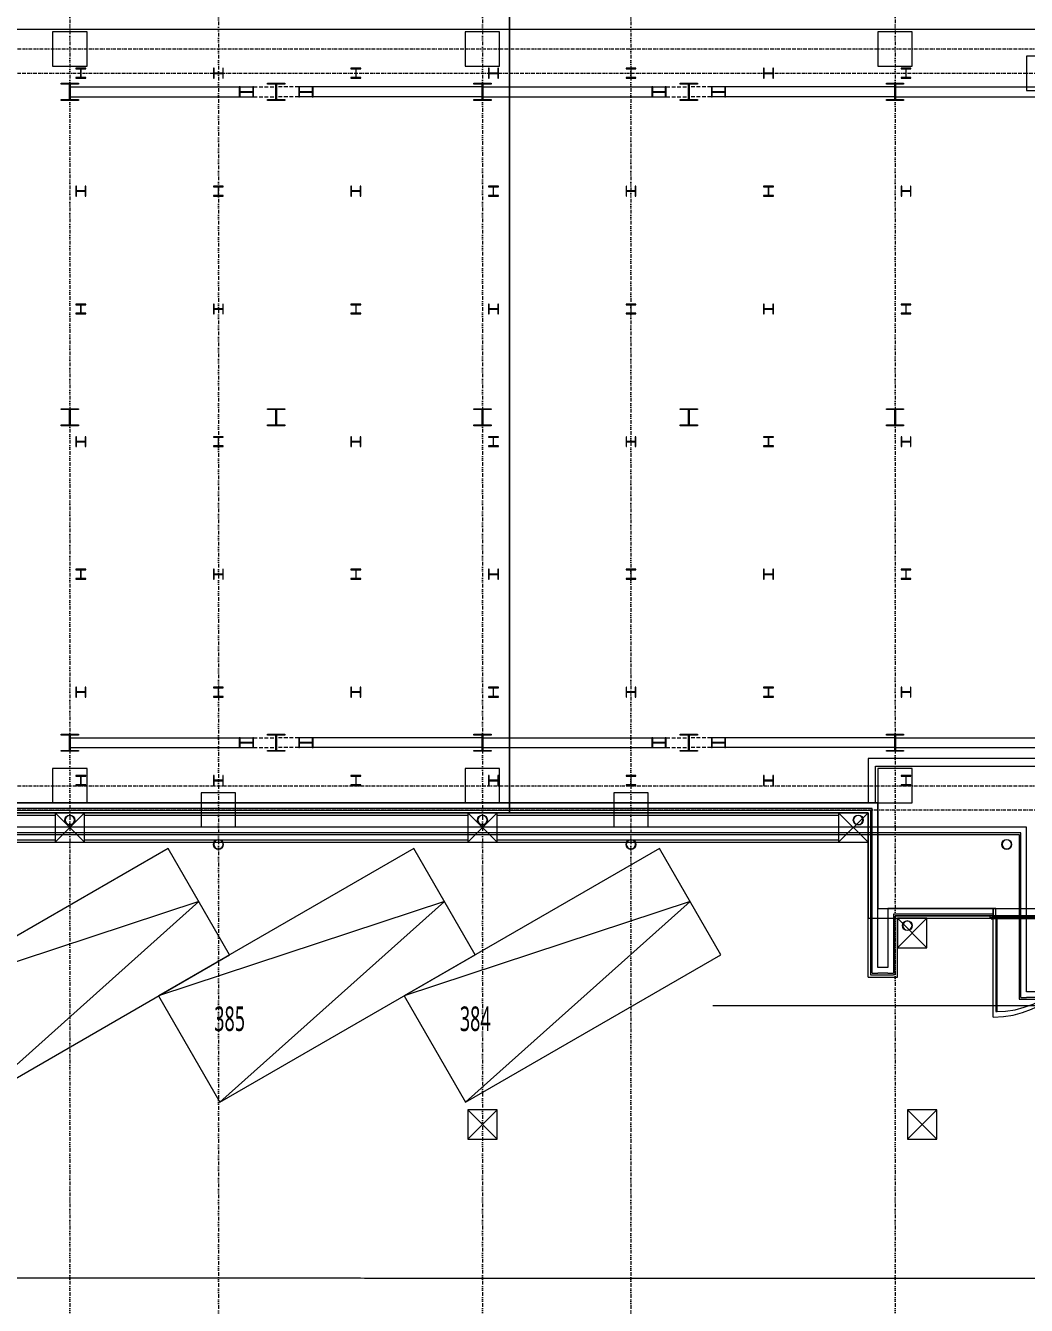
# Model space of a CAD drawing. Extents: x -168053 to 290600, y -560063 to 131745.
# Drawn here: x 106476 to 126850, y -10086 to 15970 of the extents above; entities that cross this region are included whole.
import ezdxf

# ---------------------------------------------------------------- set-up
doc = ezdxf.new("R2010")
doc.units = 0
doc.header["$LTSCALE"] = 250
for name, pattern in [('H12PL1$0$CENTERK4', [0.3582, 0.3333, -0.0083, 0.0083, -0.0083]), ('H12PL1$0$JJP_三點線', [0.9, 0.3, -0.15, 0, -0.15, 0, -0.15, 0, -0.15]), ('H12PL1$0$JJP_虛線(退縮線、投影線、地下室範圍、非屬本工程、圖面分區)', [0.45, 0.3, -0.15]), ('H12PL25$0$JJP_三點線', [0.9, 0.3, -0.15, 0, -0.15, 0, -0.15, 0, -0.15])]:
    doc.linetypes.add(name, pattern=pattern)
for name, color, linetype in [('H12PL1$0$A-OBJE-MEP', 252, 'Continuous'), ('H12PL1$0$A-WALL-EX', 252, 'Continuous'), ('H12PL1$0$A-WALL-IN.200K', 252, 'Continuous'), ('H12PL1$0$Door', 252, 'Continuous'), ('H12PL1$0$L10_14_DRAN', 252, 'Continuous'), ('H12PL1$0$L10_14_KABE1', 252, 'Continuous'), ('H12PL1$0$L10_14_KABE3', 252, 'Continuous'), ('H12PL1$0$L10_14_PKG', 252, 'Continuous'), ('H12PL1$0$L10_14_PKG-NN', 252, 'Continuous'), ('H12PL1$0$L10_14_SIAGE1', 252, 'Continuous'), ('H12PL1$0$L10_14_SIKICHI', 252, 'Continuous'), ('H12PL1$0$L10_14_SITE', 252, 'Continuous'), ('H12PL1$0$L10_14_SUGATA3', 252, 'Continuous'), ('H12PL1$0$L10_14_TATEGU1', 252, 'Continuous'), ('H12PL1$0$L10_14_TATEGU3', 252, 'Continuous'), ('H12PL1$0$S-BEAM-SHOW.200K', 252, 'Continuous'), ('H12PL1$0$S-COL', 252, 'Continuous'), ('H12PL1$0$S-COL.200K', 252, 'Continuous'), ('H12PL1$0$S-FNDN', 252, 'Continuous'), ('H12PL1$0$S-GRID', 252, 'Continuous'), ('H12PL1$0$S-SLAB-SHOW.200K', 252, 'Continuous'), ('H12PL25$0$A-OBJE-MEP', 252, 'Continuous'), ('H12PL25$0$A-WALL-EX', 252, 'Continuous'), ('H12PL25$0$S-COL', 252, 'Continuous'), ('H12PL25$0$S-GRID', 252, 'Continuous')]:
    doc.layers.add(name, color=color, linetype=linetype)
doc.styles.add('H12PL1$0$Standard', font='', dxfattribs={"width": 0.8})
doc.styles.get('H12PL1$0$Standard').set_extended_font_data('Microsoft JhengHei')

# ---------------------------------------------------------------- blocks, each defined once
blk = doc.blocks.new('H12PL25')
at = {"layer": 'H12PL25$0$A-OBJE-MEP', "lineweight": 0, "flags": 128}
for points in [[(110495, -700, 1), (110305, -700, 1)], [(118895, -700, 1), (118705, -700, 1)], [(126545, -700, 1), (126355, -700, 1)]]:
    blk.add_lwpolyline(points, format="xyb", close=True, dxfattribs=at)
at = {"layer": 'H12PL25$0$A-OBJE-MEP', "lineweight": 0}
for centre in [(110400, -700), (118800, -700), (126450, -700)]:
    blk.add_circle(centre, 100, dxfattribs=at)
at = {"layer": 'H12PL25$0$A-WALL-EX', "lineweight": 0}
for p, q in [((126700, -465), (77050, -465)), ((126735, -465), (126700, -465)), ((126735, -465), (126700, -465)), ((126735, -500), (126735, -465)), ((126735, -3815), (126735, -500)), ((126735, -3815), (126850, -3815)), ((126735, -3815), (126850, -3815)), ((127050, -3815), (126850, -3815))]:
    blk.add_line(p, q, dxfattribs=at)
at = {"layer": 'H12PL25$0$A-WALL-EX', "lineweight": 0, "flags": 128}
for points in [[(126735, -350), (77050, -350)], [(77050, -500), (126700, -500)], [(77050, -500), (126700, -500)], [(77050, -500), (126700, -500)], [(77050, -500), (126700, -500)], [(126700, -500), (126700, -3850)], [(126850, -350), (126735, -350)], [(126850, -3700), (126850, -350)], [(126700, -3850), (126735, -3850)], [(126735, -3850), (127165, -3850)], [(127050, -3700), (126850, -3700)]]:
    blk.add_lwpolyline(points, dxfattribs=at)
at = {"layer": 'H12PL25$0$S-COL', "lineweight": 0, "flags": 128}
blk.add_lwpolyline([(126850, 14650), (127550, 14650), (127550, 15350), (126850, 15350)], close=True, dxfattribs=at)
for points in [[(107700, 14900), (107700, 14912), (107617, 14912, -0.41421356), (107604, 14925), (107604, 15075, -0.41421356), (107617, 15088), (107700, 15088), (107700, 15100), (107500, 15100), (107500, 15088), (107583, 15088, -0.41421356), (107596, 15075), (107596, 14925, -0.41421356), (107583, 14912), (107500, 14912), (107500, 14900)], [(110500, 15100), (110488, 15100), (110488, 15017, -0.41421356), (110475, 15004), (110325, 15004, -0.41421356), (110312, 15017), (110312, 15100), (110300, 15100), (110300, 14900), (110312, 14900), (110312, 14983, -0.41421356), (110325, 14996), (110475, 14996, -0.41421356), (110488, 14983), (110488, 14900), (110500, 14900)], [(113300, 14900), (113300, 14912), (113217, 14912, -0.41421356), (113204, 14925), (113204, 15075, -0.41421356), (113217, 15088), (113300, 15088), (113300, 15100), (113100, 15100), (113100, 15088), (113183, 15088, -0.41421356), (113196, 15075), (113196, 14925, -0.41421356), (113183, 14912), (113100, 14912), (113100, 14900)], [(116100, 15100), (116088, 15100), (116088, 15017, -0.41421356), (116075, 15004), (115925, 15004, -0.41421356), (115912, 15017), (115912, 15100), (115900, 15100), (115900, 14900), (115912, 14900), (115912, 14983, -0.41421356), (115925, 14996), (116075, 14996, -0.41421356), (116088, 14983), (116088, 14900), (116100, 14900)], [(118900, 14900), (118900, 14912), (118817, 14912, -0.41421356), (118804, 14925), (118804, 15075, -0.41421356), (118817, 15088), (118900, 15088), (118900, 15100), (118700, 15100), (118700, 15088), (118783, 15088, -0.41421356), (118796, 15075), (118796, 14925, -0.41421356), (118783, 14912), (118700, 14912), (118700, 14900)], [(121700, 15100), (121688, 15100), (121688, 15017, -0.41421356), (121675, 15004), (121525, 15004, -0.41421356), (121512, 15017), (121512, 15100), (121500, 15100), (121500, 14900), (121512, 14900), (121512, 14983, -0.41421356), (121525, 14996), (121675, 14996, -0.41421356), (121688, 14983), (121688, 14900), (121700, 14900)], [(124500, 14900), (124500, 14912), (124417, 14912, -0.41421356), (124404, 14925), (124404, 15075, -0.41421356), (124417, 15088), (124500, 15088), (124500, 15100), (124300, 15100), (124300, 15088), (124383, 15088, -0.41421356), (124396, 15075), (124396, 14925, -0.41421356), (124383, 14912), (124300, 14912), (124300, 14900)], [(107700, 12700), (107688, 12700), (107688, 12617, -0.41421356), (107675, 12604), (107525, 12604, -0.41421356), (107512, 12617), (107512, 12700), (107500, 12700), (107500, 12500), (107512, 12500), (107512, 12583, -0.41421356), (107525, 12596), (107675, 12596, -0.41421356), (107688, 12583), (107688, 12500), (107700, 12500)], [(110500, 12500), (110500, 12512), (110417, 12512, -0.41421356), (110404, 12525), (110404, 12675, -0.41421356), (110417, 12688), (110500, 12688), (110500, 12700), (110300, 12700), (110300, 12688), (110383, 12688, -0.41421356), (110396, 12675), (110396, 12525, -0.41421356), (110383, 12512), (110300, 12512), (110300, 12500)], [(113300, 12700), (113288, 12700), (113288, 12617, -0.41421356), (113275, 12604), (113125, 12604, -0.41421356), (113112, 12617), (113112, 12700), (113100, 12700), (113100, 12500), (113112, 12500), (113112, 12583, -0.41421356), (113125, 12596), (113275, 12596, -0.41421356), (113288, 12583), (113288, 12500), (113300, 12500)], [(116100, 12500), (116100, 12512), (116017, 12512, -0.41421356), (116004, 12525), (116004, 12675, -0.41421356), (116017, 12688), (116100, 12688), (116100, 12700), (115900, 12700), (115900, 12688), (115983, 12688, -0.41421356), (115996, 12675), (115996, 12525, -0.41421356), (115983, 12512), (115900, 12512), (115900, 12500)], [(118900, 12700), (118888, 12700), (118888, 12617, -0.41421356), (118875, 12604), (118725, 12604, -0.41421356), (118712, 12617), (118712, 12700), (118700, 12700), (118700, 12500), (118712, 12500), (118712, 12583, -0.41421356), (118725, 12596), (118875, 12596, -0.41421356), (118888, 12583), (118888, 12500), (118900, 12500)], [(121700, 12500), (121700, 12512), (121617, 12512, -0.41421356), (121604, 12525), (121604, 12675, -0.41421356), (121617, 12688), (121700, 12688), (121700, 12700), (121500, 12700), (121500, 12688), (121583, 12688, -0.41421356), (121596, 12675), (121596, 12525, -0.41421356), (121583, 12512), (121500, 12512), (121500, 12500)], [(124500, 12700), (124488, 12700), (124488, 12617, -0.41421356), (124475, 12604), (124325, 12604, -0.41421356), (124312, 12617), (124312, 12700), (124300, 12700), (124300, 12500), (124312, 12500), (124312, 12583, -0.41421356), (124325, 12596), (124475, 12596, -0.41421356), (124488, 12583), (124488, 12500), (124500, 12500)], [(107700, 10100), (107700, 10112), (107617, 10112, -0.41421356), (107604, 10125), (107604, 10275, -0.41421356), (107617, 10288), (107700, 10288), (107700, 10300), (107500, 10300), (107500, 10288), (107583, 10288, -0.41421356), (107596, 10275), (107596, 10125, -0.41421356), (107583, 10112), (107500, 10112), (107500, 10100)], [(110500, 10300), (110488, 10300), (110488, 10217, -0.41421356), (110475, 10204), (110325, 10204, -0.41421356), (110312, 10217), (110312, 10300), (110300, 10300), (110300, 10100), (110312, 10100), (110312, 10183, -0.41421356), (110325, 10196), (110475, 10196, -0.41421356), (110488, 10183), (110488, 10100), (110500, 10100)], [(113300, 10100), (113300, 10112), (113217, 10112, -0.41421356), (113204, 10125), (113204, 10275, -0.41421356), (113217, 10288), (113300, 10288), (113300, 10300), (113100, 10300), (113100, 10288), (113183, 10288, -0.41421356), (113196, 10275), (113196, 10125, -0.41421356), (113183, 10112), (113100, 10112), (113100, 10100)], [(116100, 10300), (116088, 10300), (116088, 10217, -0.41421356), (116075, 10204), (115925, 10204, -0.41421356), (115912, 10217), (115912, 10300), (115900, 10300), (115900, 10100), (115912, 10100), (115912, 10183, -0.41421356), (115925, 10196), (116075, 10196, -0.41421356), (116088, 10183), (116088, 10100), (116100, 10100)], [(118900, 10100), (118900, 10112), (118817, 10112, -0.41421356), (118804, 10125), (118804, 10275, -0.41421356), (118817, 10288), (118900, 10288), (118900, 10300), (118700, 10300), (118700, 10288), (118783, 10288, -0.41421356), (118796, 10275), (118796, 10125, -0.41421356), (118783, 10112), (118700, 10112), (118700, 10100)], [(121700, 10300), (121688, 10300), (121688, 10217, -0.41421356), (121675, 10204), (121525, 10204, -0.41421356), (121512, 10217), (121512, 10300), (121500, 10300), (121500, 10100), (121512, 10100), (121512, 10183, -0.41421356), (121525, 10196), (121675, 10196, -0.41421356), (121688, 10183), (121688, 10100), (121700, 10100)], [(124500, 10100), (124500, 10112), (124417, 10112, -0.41421356), (124404, 10125), (124404, 10275, -0.41421356), (124417, 10288), (124500, 10288), (124500, 10300), (124300, 10300), (124300, 10288), (124383, 10288, -0.41421356), (124396, 10275), (124396, 10125, -0.41421356), (124383, 10112), (124300, 10112), (124300, 10100)], [(107700, 7600), (107688, 7600), (107688, 7517, -0.41421356), (107675, 7504), (107525, 7504, -0.41421356), (107512, 7517), (107512, 7600), (107500, 7600), (107500, 7400), (107512, 7400), (107512, 7483, -0.41421356), (107525, 7496), (107675, 7496, -0.41421356), (107688, 7483), (107688, 7400), (107700, 7400)], [(110500, 7400), (110500, 7412), (110417, 7412, -0.41421356), (110404, 7425), (110404, 7575, -0.41421356), (110417, 7588), (110500, 7588), (110500, 7600), (110300, 7600), (110300, 7588), (110383, 7588, -0.41421356), (110396, 7575), (110396, 7425, -0.41421356), (110383, 7412), (110300, 7412), (110300, 7400)], [(113300, 7600), (113288, 7600), (113288, 7517, -0.41421356), (113275, 7504), (113125, 7504, -0.41421356), (113112, 7517), (113112, 7600), (113100, 7600), (113100, 7400), (113112, 7400), (113112, 7483, -0.41421356), (113125, 7496), (113275, 7496, -0.41421356), (113288, 7483), (113288, 7400), (113300, 7400)], [(116100, 7400), (116100, 7412), (116017, 7412, -0.41421356), (116004, 7425), (116004, 7575, -0.41421356), (116017, 7588), (116100, 7588), (116100, 7600), (115900, 7600), (115900, 7588), (115983, 7588, -0.41421356), (115996, 7575), (115996, 7425, -0.41421356), (115983, 7412), (115900, 7412), (115900, 7400)], [(118900, 7600), (118888, 7600), (118888, 7517, -0.41421356), (118875, 7504), (118725, 7504, -0.41421356), (118712, 7517), (118712, 7600), (118700, 7600), (118700, 7400), (118712, 7400), (118712, 7483, -0.41421356), (118725, 7496), (118875, 7496, -0.41421356), (118888, 7483), (118888, 7400), (118900, 7400)], [(121700, 7400), (121700, 7412), (121617, 7412, -0.41421356), (121604, 7425), (121604, 7575, -0.41421356), (121617, 7588), (121700, 7588), (121700, 7600), (121500, 7600), (121500, 7588), (121583, 7588, -0.41421356), (121596, 7575), (121596, 7425, -0.41421356), (121583, 7412), (121500, 7412), (121500, 7400)], [(124500, 7600), (124488, 7600), (124488, 7517, -0.41421356), (124475, 7504), (124325, 7504, -0.41421356), (124312, 7517), (124312, 7600), (124300, 7600), (124300, 7400), (124312, 7400), (124312, 7483, -0.41421356), (124325, 7496), (124475, 7496, -0.41421356), (124488, 7483), (124488, 7400), (124500, 7400)], [(107700, 4700), (107700, 4712), (107617, 4712, -0.41421356), (107604, 4725), (107604, 4875, -0.41421356), (107617, 4888), (107700, 4888), (107700, 4900), (107500, 4900), (107500, 4888), (107583, 4888, -0.41421356), (107596, 4875), (107596, 4725, -0.41421356), (107583, 4712), (107500, 4712), (107500, 4700)], [(110500, 4900), (110488, 4900), (110488, 4817, -0.41421356), (110475, 4804), (110325, 4804, -0.41421356), (110312, 4817), (110312, 4900), (110300, 4900), (110300, 4700), (110312, 4700), (110312, 4783, -0.41421356), (110325, 4796), (110475, 4796, -0.41421356), (110488, 4783), (110488, 4700), (110500, 4700)], [(113300, 4700), (113300, 4712), (113217, 4712, -0.41421356), (113204, 4725), (113204, 4875, -0.41421356), (113217, 4888), (113300, 4888), (113300, 4900), (113100, 4900), (113100, 4888), (113183, 4888, -0.41421356), (113196, 4875), (113196, 4725, -0.41421356), (113183, 4712), (113100, 4712), (113100, 4700)], [(116100, 4900), (116088, 4900), (116088, 4817, -0.41421356), (116075, 4804), (115925, 4804, -0.41421356), (115912, 4817), (115912, 4900), (115900, 4900), (115900, 4700), (115912, 4700), (115912, 4783, -0.41421356), (115925, 4796), (116075, 4796, -0.41421356), (116088, 4783), (116088, 4700), (116100, 4700)], [(118900, 4700), (118900, 4712), (118817, 4712, -0.41421356), (118804, 4725), (118804, 4875, -0.41421356), (118817, 4888), (118900, 4888), (118900, 4900), (118700, 4900), (118700, 4888), (118783, 4888, -0.41421356), (118796, 4875), (118796, 4725, -0.41421356), (118783, 4712), (118700, 4712), (118700, 4700)], [(121700, 4900), (121688, 4900), (121688, 4817, -0.41421356), (121675, 4804), (121525, 4804, -0.41421356), (121512, 4817), (121512, 4900), (121500, 4900), (121500, 4700), (121512, 4700), (121512, 4783, -0.41421356), (121525, 4796), (121675, 4796, -0.41421356), (121688, 4783), (121688, 4700), (121700, 4700)], [(124500, 4700), (124500, 4712), (124417, 4712, -0.41421356), (124404, 4725), (124404, 4875, -0.41421356), (124417, 4888), (124500, 4888), (124500, 4900), (124300, 4900), (124300, 4888), (124383, 4888, -0.41421356), (124396, 4875), (124396, 4725, -0.41421356), (124383, 4712), (124300, 4712), (124300, 4700)], [(107700, 2500), (107688, 2500), (107688, 2417, -0.41421356), (107675, 2404), (107525, 2404, -0.41421356), (107512, 2417), (107512, 2500), (107500, 2500), (107500, 2300), (107512, 2300), (107512, 2383, -0.41421356), (107525, 2396), (107675, 2396, -0.41421356), (107688, 2383), (107688, 2300), (107700, 2300)], [(110500, 2300), (110500, 2312), (110417, 2312, -0.41421356), (110404, 2325), (110404, 2475, -0.41421356), (110417, 2488), (110500, 2488), (110500, 2500), (110300, 2500), (110300, 2488), (110383, 2488, -0.41421356), (110396, 2475), (110396, 2325, -0.41421356), (110383, 2312), (110300, 2312), (110300, 2300)], [(113300, 2500), (113288, 2500), (113288, 2417, -0.41421356), (113275, 2404), (113125, 2404, -0.41421356), (113112, 2417), (113112, 2500), (113100, 2500), (113100, 2300), (113112, 2300), (113112, 2383, -0.41421356), (113125, 2396), (113275, 2396, -0.41421356), (113288, 2383), (113288, 2300), (113300, 2300)], [(116100, 2300), (116100, 2312), (116017, 2312, -0.41421356), (116004, 2325), (116004, 2475, -0.41421356), (116017, 2488), (116100, 2488), (116100, 2500), (115900, 2500), (115900, 2488), (115983, 2488, -0.41421356), (115996, 2475), (115996, 2325, -0.41421356), (115983, 2312), (115900, 2312), (115900, 2300)], [(118900, 2500), (118888, 2500), (118888, 2417, -0.41421356), (118875, 2404), (118725, 2404, -0.41421356), (118712, 2417), (118712, 2500), (118700, 2500), (118700, 2300), (118712, 2300), (118712, 2383, -0.41421356), (118725, 2396), (118875, 2396, -0.41421356), (118888, 2383), (118888, 2300), (118900, 2300)], [(121700, 2300), (121700, 2312), (121617, 2312, -0.41421356), (121604, 2325), (121604, 2475, -0.41421356), (121617, 2488), (121700, 2488), (121700, 2500), (121500, 2500), (121500, 2488), (121583, 2488, -0.41421356), (121596, 2475), (121596, 2325, -0.41421356), (121583, 2312), (121500, 2312), (121500, 2300)], [(124500, 2500), (124488, 2500), (124488, 2417, -0.41421356), (124475, 2404), (124325, 2404, -0.41421356), (124312, 2417), (124312, 2500), (124300, 2500), (124300, 2300), (124312, 2300), (124312, 2383, -0.41421356), (124325, 2396), (124475, 2396, -0.41421356), (124488, 2383), (124488, 2300), (124500, 2300)], [(107700, 500), (107700, 512), (107617, 512, -0.41421356), (107604, 525), (107604, 675, -0.41421356), (107617, 688), (107700, 688), (107700, 700), (107500, 700), (107500, 688), (107583, 688, -0.41421356), (107596, 675), (107596, 525, -0.41421356), (107583, 512), (107500, 512), (107500, 500)], [(110500, 700), (110488, 700), (110488, 617, -0.41421356), (110475, 604), (110325, 604, -0.41421356), (110312, 617), (110312, 700), (110300, 700), (110300, 500), (110312, 500), (110312, 583, -0.41421356), (110325, 596), (110475, 596, -0.41421356), (110488, 583), (110488, 500), (110500, 500)], [(113300, 500), (113300, 512), (113217, 512, -0.41421356), (113204, 525), (113204, 675, -0.41421356), (113217, 688), (113300, 688), (113300, 700), (113100, 700), (113100, 688), (113183, 688, -0.41421356), (113196, 675), (113196, 525, -0.41421356), (113183, 512), (113100, 512), (113100, 500)], [(116100, 700), (116088, 700), (116088, 617, -0.41421356), (116075, 604), (115925, 604, -0.41421356), (115912, 617), (115912, 700), (115900, 700), (115900, 500), (115912, 500), (115912, 583, -0.41421356), (115925, 596), (116075, 596, -0.41421356), (116088, 583), (116088, 500), (116100, 500)], [(118900, 500), (118900, 512), (118817, 512, -0.41421356), (118804, 525), (118804, 675, -0.41421356), (118817, 688), (118900, 688), (118900, 700), (118700, 700), (118700, 688), (118783, 688, -0.41421356), (118796, 675), (118796, 525, -0.41421356), (118783, 512), (118700, 512), (118700, 500)], [(121700, 700), (121688, 700), (121688, 617, -0.41421356), (121675, 604), (121525, 604, -0.41421356), (121512, 617), (121512, 700), (121500, 700), (121500, 500), (121512, 500), (121512, 583, -0.41421356), (121525, 596), (121675, 596, -0.41421356), (121688, 583), (121688, 500), (121700, 500)], [(124500, 500), (124500, 512), (124417, 512, -0.41421356), (124404, 525), (124404, 675, -0.41421356), (124417, 688), (124500, 688), (124500, 700), (124300, 700), (124300, 688), (124383, 688, -0.41421356), (124396, 675), (124396, 525, -0.41421356), (124383, 512), (124300, 512), (124300, 500)]]:
    blk.add_lwpolyline(points, format="xyb", close=True, dxfattribs=at)
for points in [[(110750, -350), (110750, 350), (110050, 350), (110050, -350)], [(119150, -350), (119150, 350), (118450, 350), (118450, -350)]]:
    blk.add_lwpolyline(points, dxfattribs=at)
at = {"layer": 'H12PL25$0$S-GRID', "linetype": 'H12PL25$0$JJP_三點線', "lineweight": 0}
for p, q in [((110400, 128250), (110400, -28000)), ((118800, 128250), (118800, -28000)), ((-29000, 15000), (289600, 15000)), ((-29000, 0), (289600, 0))]:
    blk.add_line(p, q, dxfattribs=at)
blk = doc.blocks.new('H12PL1')
at = {"layer": 'H12PL1$0$A-OBJE-MEP', "lineweight": 0, "flags": 128}
for points in [[(110495, -700, 1), (110305, -700, 1)], [(118895, -700, 1), (118705, -700, 1)], [(126545, -700, 1), (126355, -700, 1)], [(127545, -2850, 1), (127355, -2850, 1)]]:
    blk.add_lwpolyline(points, format="xyb", close=True, dxfattribs=at)
at = {"layer": 'H12PL1$0$A-OBJE-MEP', "lineweight": 0}
for centre in [(110400, -700), (118800, -700), (126450, -700), (127450, -2850)]:
    blk.add_circle(centre, 100, dxfattribs=at)
at = {"layer": 'H12PL1$0$A-WALL-EX', "lineweight": 0}
for p, q in [((126700, -465), (77050, -465)), ((126735, -465), (126700, -465)), ((126735, -465), (126700, -465)), ((126735, -500), (126735, -465)), ((126735, -3815), (126735, -500)), ((129200, -2650), (129200, -2500)), ((127165, -2615), (127165, -2650)), ((127165, -2615), (127165, -2650)), ((127200, -2615), (127165, -2615)), ((127165, -2650), (127165, -3815)), ((129200, -2615), (127200, -2615)), ((126735, -3815), (126850, -3815)), ((126735, -3815), (126850, -3815)), ((127050, -3815), (126850, -3815)), ((127050, -3815), (127165, -3815)), ((127050, -3815), (127165, -3815))]:
    blk.add_line(p, q, dxfattribs=at)
at = {"layer": 'H12PL1$0$A-WALL-EX', "lineweight": 0, "flags": 128}
for points in [[(126735, -350), (77050, -350)], [(77050, -500), (126700, -500)], [(77050, -500), (126700, -500)], [(77050, -500), (126700, -500)], [(77050, -500), (126700, -500)], [(77050, -500), (126700, -500)], [(77050, -500), (126700, -500)], [(77050, -500), (126700, -500)], [(77050, -500), (126700, -500)], [(126700, -500), (126700, -3850)], [(126850, -350), (126735, -350)], [(126850, -3700), (126850, -350)], [(127050, -2500), (127050, -2615)], [(129200, -2500), (127050, -2500)], [(127050, -2615), (127050, -3700)], [(129200, -2650), (127200, -2650)], [(129200, -2650), (127200, -2650)], [(129200, -2650), (127200, -2650)], [(129200, -2650), (127200, -2650)], [(151200, -2650), (127200, -2650)], [(151200, -2650), (127200, -2650)], [(151200, -2650), (127200, -2650)], [(127200, -3850), (127200, -2650)], [(127200, -2650), (129200, -2650)], [(126700, -3850), (126735, -3850)], [(126735, -3850), (127165, -3850)], [(127050, -3700), (126850, -3700)], [(127200, -3850), (127165, -3850)]]:
    blk.add_lwpolyline(points, dxfattribs=at)
at = {"layer": 'H12PL1$0$A-WALL-IN.200K', "lineweight": 0, "flags": 128}
for points in [[(102550, 15400), (167450, 15400)], [(126650, 550), (126650, 400)], [(151750, 550), (126650, 550)], [(126650, 400), (126650, -350)], [(126800, -350), (126800, 400)], [(126800, 400), (151600, 400)], [(126800, -350), (126650, -350)]]:
    blk.add_lwpolyline(points, dxfattribs=at)
at = {"layer": 'H12PL1$0$Door', "lineweight": 0}
for p, q in [((129250, -2500), (129200, -2500)), ((129200, -2500), (129200, -2650)), ((129250, -2650), (129250, -2500)), ((129200, -2650), (129250, -2650)), ((129250, -2650), (129250, -4600)), ((129280, -2650), (129250, -2650)), ((129280, -4600), (129280, -2650)), ((129250, -4600), (129280, -4600))]:
    blk.add_line(p, q, dxfattribs=at)
blk.add_arc((129250, -2650), 1950, 270, 0, dxfattribs=at)
at = {"layer": 'H12PL1$0$L10_14_DRAN', "lineweight": 0}
for centre in [(110400, -700), (118800, -700), (126450, -700), (127450, -2850), (127450, -2850)]:
    blk.add_circle(centre, 100, dxfattribs=at)
at = {"layer": 'H12PL1$0$L10_14_KABE1', "lineweight": 0}
for p, q in [((126650, -550), (77100, -550)), ((126650, -3900), (126650, -550)), ((127250, -3900), (127250, -2700)), ((127250, -2700), (129132.5, -2700)), ((126650, -3900), (127250, -3900))]:
    blk.add_line(p, q, dxfattribs=at)
at = {"layer": 'H12PL1$0$L10_14_KABE3', "lineweight": 0}
blk.add_line((129132.5, -2650), (129132.5, -2700), dxfattribs=at)
at = {"layer": 'H12PL1$0$L10_14_PKG', "lineweight": 0, "flags": 128}
for points in [[(108456.49, -6441.61), (113652.64, -3441.61), (112402.64, -1276.55), (107206.49, -4276.55)], [(113456.49, -6441.61), (118652.64, -3441.61), (117402.64, -1276.55), (112206.49, -4276.55)], [(118456.49, -6441.61), (123652.64, -3441.61), (122402.64, -1276.55), (117206.49, -4276.55)]]:
    blk.add_lwpolyline(points, close=True, dxfattribs=at)
for points in [[(108456.49, -6441.61), (113027.64, -2359.08), (107206.49, -4276.55)], [(113456.49, -6441.61), (118027.64, -2359.08), (112206.49, -4276.55)], [(118456.49, -6441.61), (123027.64, -2359.08), (117206.49, -4276.55)]]:
    blk.add_lwpolyline(points, dxfattribs=at)
at = {"layer": 'H12PL1$0$L10_14_SIAGE1', "lineweight": 0}
blk.add_line((129132.5, -2700), (129157.5, -2700), dxfattribs=at)
at = {"layer": 'H12PL1$0$L10_14_SIKICHI', "linetype": 'H12PL1$0$CENTERK4', "lineweight": 0}
blk.add_line((263352.82, -10066.2), (-23200, -9996.16), dxfattribs=at)
at = {"layer": 'H12PL1$0$L10_14_SITE', "lineweight": 0}
blk.add_line((152524.63, -4485), (123488.96, -4485), dxfattribs=at)
at = {"layer": 'H12PL1$0$L10_14_SUGATA3', "lineweight": 0}
for p, q in [((102300, -600), (110100, -600)), ((110100, -1150), (110700, -550)), ((110100, -550), (110700, -1150)), ((110700, -600), (118500, -600)), ((118500, -1150), (119100, -550)), ((118500, -550), (119100, -1150)), ((119100, -600), (126050, -600)), ((126050, -1150), (126650, -550)), ((126050, -550), (126650, -1150)), ((77700, -1150), (126050, -1150)), ((102300, -1100), (110100, -1100)), ((110700, -1100), (118500, -1100)), ((119100, -1100), (126050, -1100)), ((127250, -3300), (127850, -2700)), ((127250, -2700), (127850, -3300)), ((118500, -6600), (119100, -7200)), ((118500, -7200), (119100, -6600)), ((127450, -6600), (128050, -7200)), ((127450, -7200), (128050, -6600))]:
    blk.add_line(p, q, dxfattribs=at)
at = {"layer": 'H12PL1$0$L10_14_SUGATA3', "lineweight": 0, "flags": 128}
for points in [[(110100, -1150), (110700, -1150), (110700, -550), (110100, -550)], [(118500, -1150), (119100, -1150), (119100, -550), (118500, -550)], [(126050, -1150), (126650, -1150), (126650, -550), (126050, -550)], [(127250, -3300), (127850, -3300), (127850, -2700), (127250, -2700)], [(118500, -7200), (119100, -7200), (119100, -6600), (118500, -6600)], [(127450, -7200), (128050, -7200), (128050, -6600), (127450, -6600)]]:
    blk.add_lwpolyline(points, close=True, dxfattribs=at)
at = {"layer": 'H12PL1$0$L10_14_TATEGU1', "lineweight": 0, "flags": 128}
blk.add_lwpolyline([(129157.5, -2675), (129157.5, -2710), (129182.5, -2710), (129182.5, -2665), (129197.5, -2665), (129197.5, -2650)], dxfattribs=at)
at = {"layer": 'H12PL1$0$L10_14_TATEGU3', "lineweight": 0}
blk.add_line((129200, -4710), (129200, -2710), dxfattribs=at)
at = {"layer": 'H12PL1$0$L10_14_TATEGU3', "lineweight": 0, "flags": 128}
blk.add_lwpolyline([(133207.5, -2710), (129192.5, -2710), (129192.5, -2670), (133207.5, -2670)], close=True, dxfattribs=at)
at = {"layer": 'H12PL1$0$L10_14_TATEGU3', "lineweight": 0}
blk.add_arc((129200, -2710), 2000, 270, 0, dxfattribs=at)
at = {"layer": 'H12PL1$0$S-BEAM-SHOW.200K', "lineweight": 0}
for p, q in [((110400, 14225), (114140.01, 14225)), ((110400, 14025), (110400, 14225)), ((113866.83, 14225), (113849.39, 14225)), ((113849.39, 14225), (113849.39, 14025)), ((113866.83, 14135), (113866.83, 14225)), ((113869.38, 14130.76), (113866.83, 14135)), ((113866.83, 14115), (113869.38, 14119.24)), ((113866.83, 14025), (113866.83, 14115)), ((113875.55, 14129), (113869.38, 14130.76)), ((113869.38, 14119.24), (113875.55, 14121)), ((114113.85, 14129), (113875.55, 14129)), ((113875.55, 14121), (114113.85, 14121)), ((114120.02, 14130.76), (114113.85, 14129)), ((114113.85, 14121), (114120.02, 14119.24)), ((114122.57, 14135), (114120.02, 14130.76)), ((114120.02, 14119.24), (114122.57, 14115)), ((114140.01, 14225), (114122.57, 14225)), ((114122.57, 14225), (114122.57, 14135)), ((114122.57, 14115), (114122.57, 14025)), ((114140.01, 14025), (114140.01, 14225)), ((118800, 14225), (115059.99, 14225)), ((115077.43, 14225), (115059.99, 14225)), ((115059.99, 14225), (115059.99, 14025)), ((115077.43, 14135), (115077.43, 14225)), ((115079.98, 14130.76), (115077.43, 14135)), ((115077.43, 14115), (115079.98, 14119.24)), ((115077.43, 14025), (115077.43, 14115)), ((115086.15, 14129), (115079.98, 14130.76)), ((115079.98, 14119.24), (115086.15, 14121)), ((115324.45, 14129), (115086.15, 14129)), ((115086.15, 14121), (115324.45, 14121)), ((115330.62, 14130.76), (115324.45, 14129)), ((115324.45, 14121), (115330.62, 14119.24)), ((115333.17, 14135), (115330.62, 14130.76)), ((115330.62, 14119.24), (115333.17, 14115)), ((115350.61, 14225), (115333.17, 14225)), ((115333.17, 14225), (115333.17, 14135)), ((115333.17, 14115), (115333.17, 14025)), ((115350.61, 14025), (115350.61, 14225)), ((118800, 14225), (122540.01, 14225)), ((122266.83, 14225), (122249.39, 14225)), ((122249.39, 14225), (122249.39, 14025)), ((122266.83, 14135), (122266.83, 14225)), ((122269.38, 14130.76), (122266.83, 14135)), ((122266.83, 14115), (122269.38, 14119.24)), ((122266.83, 14025), (122266.83, 14115)), ((122275.55, 14129), (122269.38, 14130.76)), ((122269.38, 14119.24), (122275.55, 14121)), ((122513.85, 14129), (122275.55, 14129)), ((122275.55, 14121), (122513.85, 14121)), ((122520.02, 14130.76), (122513.85, 14129)), ((122513.85, 14121), (122520.02, 14119.24)), ((122522.57, 14135), (122520.02, 14130.76)), ((122520.02, 14119.24), (122522.57, 14115)), ((122540.01, 14225), (122522.57, 14225)), ((122522.57, 14225), (122522.57, 14135)), ((122522.57, 14115), (122522.57, 14025)), ((122540.01, 14025), (122540.01, 14225)), ((127200, 14225), (123459.99, 14225)), ((123477.43, 14225), (123459.99, 14225)), ((123459.99, 14225), (123459.99, 14025)), ((123477.43, 14135), (123477.43, 14225)), ((123479.98, 14130.76), (123477.43, 14135)), ((123477.43, 14115), (123479.98, 14119.24)), ((123477.43, 14025), (123477.43, 14115)), ((123486.15, 14129), (123479.98, 14130.76)), ((123479.98, 14119.24), (123486.15, 14121)), ((123724.45, 14129), (123486.15, 14129)), ((123486.15, 14121), (123724.45, 14121)), ((123730.62, 14130.76), (123724.45, 14129)), ((123724.45, 14121), (123730.62, 14119.24)), ((123733.17, 14135), (123730.62, 14130.76)), ((123730.62, 14119.24), (123733.17, 14115)), ((123750.61, 14225), (123733.17, 14225)), ((123733.17, 14225), (123733.17, 14135)), ((123733.17, 14115), (123733.17, 14025)), ((123750.61, 14025), (123750.61, 14225)), ((127200, 14225), (130767.57, 14225)), ((110400, 14025), (114140.01, 14025)), ((113849.39, 14025), (113866.83, 14025)), ((114122.57, 14025), (114140.01, 14025)), ((118800, 14025), (115059.99, 14025)), ((115059.99, 14025), (115077.43, 14025)), ((115333.17, 14025), (115350.61, 14025)), ((118800, 14025), (122540.01, 14025)), ((122249.39, 14025), (122266.83, 14025)), ((122522.57, 14025), (122540.01, 14025)), ((127200, 14025), (123459.99, 14025)), ((123459.99, 14025), (123477.43, 14025)), ((123733.17, 14025), (123750.61, 14025)), ((127200, 14025), (130767.57, 14025)), ((110400, 975), (114140.01, 975)), ((110400, 775), (110400, 975)), ((113866.83, 975), (113849.39, 975)), ((113849.39, 975), (113849.39, 775)), ((113866.83, 885), (113866.83, 975)), ((113869.38, 880.76), (113866.83, 885)), ((113866.83, 865), (113869.38, 869.24)), ((113866.83, 775), (113866.83, 865)), ((113875.55, 879), (113869.38, 880.76)), ((113869.38, 869.24), (113875.55, 871)), ((114113.85, 879), (113875.55, 879)), ((113875.55, 871), (114113.85, 871)), ((114120.02, 880.76), (114113.85, 879)), ((114113.85, 871), (114120.02, 869.24)), ((114122.57, 885), (114120.02, 880.76)), ((114120.02, 869.24), (114122.57, 865)), ((114140.01, 975), (114122.57, 975)), ((114122.57, 975), (114122.57, 885)), ((114122.57, 865), (114122.57, 775)), ((114140.01, 775), (114140.01, 975)), ((118800, 975), (115059.99, 975)), ((115077.43, 975), (115059.99, 975)), ((115059.99, 975), (115059.99, 775)), ((115077.43, 885), (115077.43, 975)), ((115079.98, 880.76), (115077.43, 885)), ((115077.43, 865), (115079.98, 869.24)), ((115077.43, 775), (115077.43, 865)), ((115086.15, 879), (115079.98, 880.76)), ((115079.98, 869.24), (115086.15, 871)), ((115324.45, 879), (115086.15, 879)), ((115086.15, 871), (115324.45, 871)), ((115330.62, 880.76), (115324.45, 879)), ((115324.45, 871), (115330.62, 869.24)), ((115333.17, 885), (115330.62, 880.76)), ((115330.62, 869.24), (115333.17, 865)), ((115350.61, 975), (115333.17, 975)), ((115333.17, 975), (115333.17, 885)), ((115333.17, 865), (115333.17, 775)), ((115350.61, 775), (115350.61, 975)), ((118800, 975), (122540.01, 975)), ((122266.83, 975), (122249.39, 975)), ((122249.39, 975), (122249.39, 775)), ((122266.83, 885), (122266.83, 975)), ((122269.38, 880.76), (122266.83, 885)), ((122266.83, 865), (122269.38, 869.24)), ((122266.83, 775), (122266.83, 865)), ((122275.55, 879), (122269.38, 880.76)), ((122269.38, 869.24), (122275.55, 871)), ((122513.85, 879), (122275.55, 879)), ((122275.55, 871), (122513.85, 871)), ((122520.02, 880.76), (122513.85, 879)), ((122513.85, 871), (122520.02, 869.24)), ((122522.57, 885), (122520.02, 880.76)), ((122520.02, 869.24), (122522.57, 865)), ((122540.01, 975), (122522.57, 975)), ((122522.57, 975), (122522.57, 885)), ((122522.57, 865), (122522.57, 775)), ((122540.01, 775), (122540.01, 975)), ((127200, 975), (123459.99, 975)), ((123477.43, 975), (123459.99, 975)), ((123459.99, 975), (123459.99, 775)), ((123477.43, 885), (123477.43, 975)), ((123479.98, 880.76), (123477.43, 885)), ((123477.43, 865), (123479.98, 869.24)), ((123477.43, 775), (123477.43, 865)), ((123486.15, 879), (123479.98, 880.76)), ((123479.98, 869.24), (123486.15, 871)), ((123724.45, 879), (123486.15, 879)), ((123486.15, 871), (123724.45, 871)), ((123730.62, 880.76), (123724.45, 879)), ((123724.45, 871), (123730.62, 869.24)), ((123733.17, 885), (123730.62, 880.76)), ((123730.62, 869.24), (123733.17, 865)), ((123750.61, 975), (123733.17, 975)), ((123733.17, 975), (123733.17, 885)), ((123733.17, 865), (123733.17, 775)), ((123750.61, 775), (123750.61, 975)), ((127200, 975), (130767.57, 975)), ((110400, 775), (114140.01, 775)), ((113849.39, 775), (113866.83, 775)), ((114122.57, 775), (114140.01, 775)), ((118800, 775), (115059.99, 775)), ((115059.99, 775), (115077.43, 775)), ((115333.17, 775), (115350.61, 775)), ((118800, 775), (122540.01, 775)), ((122249.39, 775), (122266.83, 775)), ((122522.57, 775), (122540.01, 775)), ((127200, 775), (123459.99, 775)), ((123459.99, 775), (123477.43, 775)), ((123733.17, 775), (123750.61, 775)), ((127200, 775), (130767.57, 775))]:
    blk.add_line(p, q, dxfattribs=at)
at = {"layer": 'H12PL1$0$S-BEAM-SHOW.200K', "linetype": 'H12PL1$0$JJP_虛線(退縮線、投影線、地下室範圍、非屬本工程、圖面分區)', "lineweight": 0}
for p, q in [((114140.01, 14225), (114600, 14225)), ((115059.99, 14225), (114600, 14225)), ((122540.01, 14225), (123000, 14225)), ((123459.99, 14225), (123000, 14225)), ((114140.01, 14025), (114600, 14025)), ((115059.99, 14025), (114600, 14025)), ((122540.01, 14025), (123000, 14025)), ((123459.99, 14025), (123000, 14025)), ((114140.01, 975), (114600, 975)), ((115059.99, 975), (114600, 975)), ((122540.01, 975), (123000, 975)), ((123459.99, 975), (123000, 975)), ((114140.01, 775), (114600, 775)), ((115059.99, 775), (114600, 775)), ((122540.01, 775), (123000, 775)), ((123459.99, 775), (123000, 775))]:
    blk.add_line(p, q, dxfattribs=at)
at = {"layer": 'H12PL1$0$S-COL', "lineweight": 0, "flags": 128}
for points in [[(110050, 14650), (110750, 14650), (110750, 15350), (110050, 15350)], [(118450, 14650), (119150, 14650), (119150, 15350), (118450, 15350)], [(126850, 14650), (127550, 14650), (127550, 15350), (126850, 15350)], [(126850, 350), (126850, -350), (127550, -350), (127550, 350)]]:
    blk.add_lwpolyline(points, close=True, dxfattribs=at)
for points in [[(110750, -350), (110750, 350), (110050, 350), (110050, -350)], [(119150, -350), (119150, 350), (118450, 350), (118450, -350)]]:
    blk.add_lwpolyline(points, dxfattribs=at)
at = {"layer": 'H12PL1$0$S-COL.200K', "lineweight": 0, "flags": 128}
for points in [[(110575, 14300), (110575, 14281), (110413, 14281, 0.41421356), (110406, 14274), (110406, 13976, 0.41421356), (110413, 13969), (110575, 13969), (110575, 13950), (110225, 13950), (110225, 13969), (110387, 13969, 0.41421356), (110394, 13976), (110394, 14274, 0.41421356), (110387, 14281), (110225, 14281), (110225, 14300)], [(114775, 14300), (114775, 14281), (114613, 14281, 0.41421356), (114606, 14274), (114606, 13976, 0.41421356), (114613, 13969), (114775, 13969), (114775, 13950), (114425, 13950), (114425, 13969), (114587, 13969, 0.41421356), (114594, 13976), (114594, 14274, 0.41421356), (114587, 14281), (114425, 14281), (114425, 14300)], [(118975, 14300), (118975, 14281), (118813, 14281, 0.41421356), (118806, 14274), (118806, 13976, 0.41421356), (118813, 13969), (118975, 13969), (118975, 13950), (118625, 13950), (118625, 13969), (118787, 13969, 0.41421356), (118794, 13976), (118794, 14274, 0.41421356), (118787, 14281), (118625, 14281), (118625, 14300)], [(123175, 14300), (123175, 14281), (123013, 14281, 0.41421356), (123006, 14274), (123006, 13976, 0.41421356), (123013, 13969), (123175, 13969), (123175, 13950), (122825, 13950), (122825, 13969), (122987, 13969, 0.41421356), (122994, 13976), (122994, 14274, 0.41421356), (122987, 14281), (122825, 14281), (122825, 14300)], [(127375, 14300), (127375, 14281), (127213, 14281, 0.41421356), (127206, 14274), (127206, 13976, 0.41421356), (127213, 13969), (127375, 13969), (127375, 13950), (127025, 13950), (127025, 13969), (127187, 13969, 0.41421356), (127194, 13976), (127194, 14274, 0.41421356), (127187, 14281), (127025, 14281), (127025, 14300)], [(110575, 7675), (110575, 7656), (110413, 7656, 0.41421356), (110406, 7649), (110406, 7351, 0.41421356), (110413, 7344), (110575, 7344), (110575, 7325), (110225, 7325), (110225, 7344), (110387, 7344, 0.41421356), (110394, 7351), (110394, 7649, 0.41421356), (110387, 7656), (110225, 7656), (110225, 7675)], [(114775, 7675), (114775, 7656), (114613, 7656, 0.41421356), (114606, 7649), (114606, 7351, 0.41421356), (114613, 7344), (114775, 7344), (114775, 7325), (114425, 7325), (114425, 7344), (114587, 7344, 0.41421356), (114594, 7351), (114594, 7649, 0.41421356), (114587, 7656), (114425, 7656), (114425, 7675)], [(118975, 7675), (118975, 7656), (118813, 7656, 0.41421356), (118806, 7649), (118806, 7351, 0.41421356), (118813, 7344), (118975, 7344), (118975, 7325), (118625, 7325), (118625, 7344), (118787, 7344, 0.41421356), (118794, 7351), (118794, 7649, 0.41421356), (118787, 7656), (118625, 7656), (118625, 7675)], [(123175, 7675), (123175, 7656), (123013, 7656, 0.41421356), (123006, 7649), (123006, 7351, 0.41421356), (123013, 7344), (123175, 7344), (123175, 7325), (122825, 7325), (122825, 7344), (122987, 7344, 0.41421356), (122994, 7351), (122994, 7649, 0.41421356), (122987, 7656), (122825, 7656), (122825, 7675)], [(127375, 7675), (127375, 7656), (127213, 7656, 0.41421356), (127206, 7649), (127206, 7351, 0.41421356), (127213, 7344), (127375, 7344), (127375, 7325), (127025, 7325), (127025, 7344), (127187, 7344, 0.41421356), (127194, 7351), (127194, 7649, 0.41421356), (127187, 7656), (127025, 7656), (127025, 7675)], [(110575, 1050), (110575, 1031), (110413, 1031, 0.41421356), (110406, 1024), (110406, 726, 0.41421356), (110413, 719), (110575, 719), (110575, 700), (110225, 700), (110225, 719), (110387, 719, 0.41421356), (110394, 726), (110394, 1024, 0.41421356), (110387, 1031), (110225, 1031), (110225, 1050)], [(114775, 1050), (114775, 1031), (114613, 1031, 0.41421356), (114606, 1024), (114606, 726, 0.41421356), (114613, 719), (114775, 719), (114775, 700), (114425, 700), (114425, 719), (114587, 719, 0.41421356), (114594, 726), (114594, 1024, 0.41421356), (114587, 1031), (114425, 1031), (114425, 1050)], [(118975, 1050), (118975, 1031), (118813, 1031, 0.41421356), (118806, 1024), (118806, 726, 0.41421356), (118813, 719), (118975, 719), (118975, 700), (118625, 700), (118625, 719), (118787, 719, 0.41421356), (118794, 726), (118794, 1024, 0.41421356), (118787, 1031), (118625, 1031), (118625, 1050)], [(123175, 1050), (123175, 1031), (123013, 1031, 0.41421356), (123006, 1024), (123006, 726, 0.41421356), (123013, 719), (123175, 719), (123175, 700), (122825, 700), (122825, 719), (122987, 719, 0.41421356), (122994, 726), (122994, 1024, 0.41421356), (122987, 1031), (122825, 1031), (122825, 1050)], [(127375, 1050), (127375, 1031), (127213, 1031, 0.41421356), (127206, 1024), (127206, 726, 0.41421356), (127213, 719), (127375, 719), (127375, 700), (127025, 700), (127025, 719), (127187, 719, 0.41421356), (127194, 726), (127194, 1024, 0.41421356), (127187, 1031), (127025, 1031), (127025, 1050)]]:
    blk.add_lwpolyline(points, format="xyb", close=True, dxfattribs=at)
at = {"layer": 'H12PL1$0$S-FNDN', "lineweight": 0, "flags": 128}
for points in [[(119350, 90550), (43500, 90550), (43500, 74700), (93300, 74700), (93300, -550), (119350, -550), (119350, 45300), (110700, 45300), (110700, 50030), (119350, 50030)], [(110700, 45300), (119350, 45300), (119350, -550), (126650, -550), (126650, -2700), (151750, -2700), (151750, -550), (159050, -550), (159050, 45300), (166725, 45300), (166725, 50030), (159050, 50030), (159050, 90550), (119350, 90550), (119350, 50030), (110700, 50030)]]:
    blk.add_lwpolyline(points, close=True, dxfattribs=at)
at = {"layer": 'H12PL1$0$S-GRID', "linetype": 'H12PL1$0$JJP_三點線', "lineweight": 0}
for p, q in [((110400, 128250), (110400, -28000)), ((118800, 128250), (118800, -28000)), ((127200, 128250), (127200, -28000)), ((-29000, 15000), (289600, 15000)), ((-29000, 0), (289600, 0))]:
    blk.add_line(p, q, dxfattribs=at)
at = {"layer": 'H12PL1$0$S-SLAB-SHOW.200K', "lineweight": 0, "flags": 128}
blk.add_lwpolyline([(97475, 18700), (97475, 15550), (93300, 15550), (93300, -350), (126850, -350), (126850, -2500), (151550, -2500), (151550, -350), (167450, -350), (167450, 15550), (164000, 15550), (164000, 18700)], close=True, dxfattribs=at)
at = {"layer": 'H12PL1$0$L10_14_PKG-NN', "linetype": 'Continuous', "lineweight": 0, "char_height": 500, "attachment_point": 4, "style": 'H12PL1$0$Standard'}
for s, insert in [('\\A1;{\\W0.56;385}', (113340.31, -4748.56)), ('\\A1;{\\W0.56;384}', (118340.31, -4748.56))]:
    blk.add_mtext(s, dxfattribs=dict(at, insert=insert))

msp = doc.modelspace()

# ---------------------------------------------------------------- block references
msp.add_blockref('H12PL25', (0, 0))

# ---------------------------------------------------------------- next in the draw order: block references
msp.add_blockref('H12PL1', (-3024, 495))

doc.saveas('drawing.dxf')
